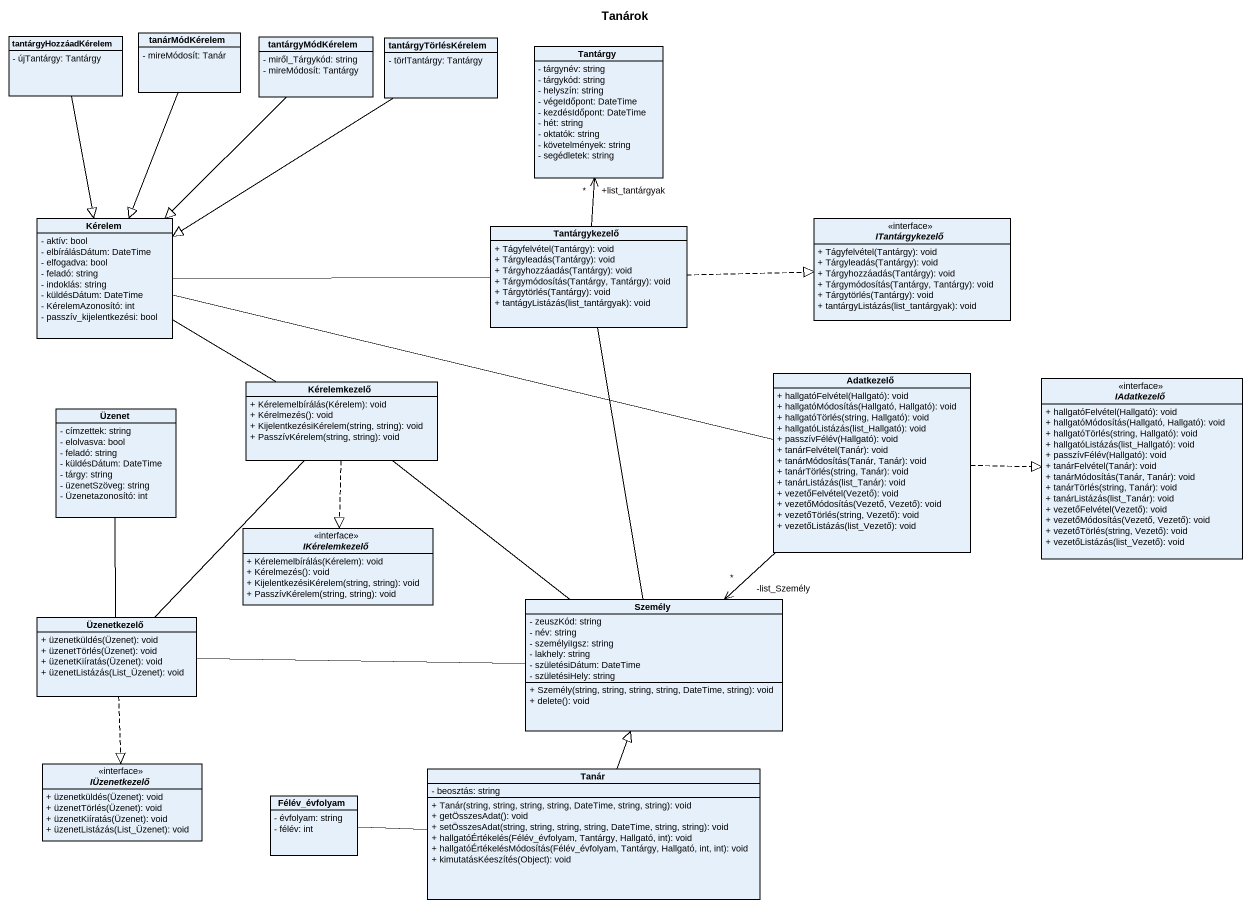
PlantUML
@startuml
title Tanárok
hide circle
hide empty members
skinparam classAttributeIconSize 0
class tantárgyHozzáadKérelem {
  - újTantárgy: Tantárgy
}
class tanárMódKérelem {
  - mireMódosít: Tanár
}
class tantárgyMódKérelem {
  - miről_Tárgykód: string
  - mireMódosít: Tantárgy
}
class tantárgyTörlésKérelem {
  - törlTantárgy: Tantárgy
}
class Tantárgy {
  - tárgynév: string
  - tárgykód: string
  - helyszín: string
  - végeIdőpont: DateTime
  - kezdésIdőpont: DateTime
  - hét: string
  - oktatók: string
  - követelmények: string
  - segédletek: string
}
class Kérelem {
  - aktív: bool
  - elbírálásDátum: DateTime
  - elfogadva: bool
  - feladó: string
  - indoklás: string
  - küldésDátum: DateTime
  - KérelemAzonosító: int
  - passzív_kijelentkezési: bool
}
class Tantárgykezelő {
  + Tágyfelvétel(Tantárgy): void
  + Tárgyleadás(Tantárgy): void
  + Tárgyhozzáadás(Tantárgy): void
  + Tárgymódosítás(Tantárgy, Tantárgy): void
  + Tárgytörlés(Tantárgy): void
  + tantágyListázás(list_tantárgyak): void
}
interface ITantárgykezelő <<interface>> {
  + Tágyfelvétel(Tantárgy): void
  + Tárgyleadás(Tantárgy): void
  + Tárgyhozzáadás(Tantárgy): void
  + Tárgymódosítás(Tantárgy, Tantárgy): void
  + Tárgytörlés(Tantárgy): void
  + tantárgyListázás(list_tantárgyak): void
}
class Kérelemkezelő {
  + Kérelemelbírálás(Kérelem): void
  + Kérelmezés(): void
  + KijelentkezésiKérelem(string, string): void
  + PasszívKérelem(string, string): void
}
class Adatkezelő {
  + hallgatóFelvétel(Hallgató): void
  + hallgatóMódosítás(Hallgató, Hallgató): void
  + hallgatóTörlés(string, Hallgató): void
  + hallgatóListázás(list_Hallgató): void
  + passzívFélév(Hallgató): void
  + tanárFelvétel(Tanár): void
  + tanárMódosítás(Tanár, Tanár): void
  + tanárTörlés(string, Tanár): void
  + tanárListázás(list_Tanár): void
  + vezetőFelvétel(Vezető): void
  + vezetőMódosítás(Vezető, Vezető): void
  + vezetőTörlés(string, Vezető): void
  + vezetőListázás(list_Vezető): void
}
interface IAdatkezelő <<interface>> {
  + hallgatóFelvétel(Hallgató): void
  + hallgatóMódosítás(Hallgató, Hallgató): void
  + hallgatóTörlés(string, Hallgató): void
  + hallgatóListázás(list_Hallgató): void
  + passzívFélév(Hallgató): void
  + tanárFelvétel(Tanár): void
  + tanárMódosítás(Tanár, Tanár): void
  + tanárTörlés(string, Tanár): void
  + tanárListázás(list_Tanár): void
  + vezetőFelvétel(Vezető): void
  + vezetőMódosítás(Vezető, Vezető): void
  + vezetőTörlés(string, Vezető): void
  + vezetőListázás(list_Vezető): void
}
class Üzenet {
  - címzettek: string
  - elolvasva: bool
  - feladó: string
  - küldésDátum: DateTime
  - tárgy: string
  - üzenetSzöveg: string
  - Üzenetazonosító: int
}
interface IKérelemkezelő <<interface>> {
  + Kérelemelbírálás(Kérelem): void
  + Kérelmezés(): void
  + KijelentkezésiKérelem(string, string): void
  + PasszívKérelem(string, string): void
}
class Üzenetkezelő {
  + üzenetküldés(Üzenet): void
  + üzenetTörlés(Üzenet): void
  + üzenetKiíratás(Üzenet): void
  + üzenetListázás(List_Üzenet): void
}
class Személy {
  - zeuszKód: string
  - név: string
  - személyiIgsz: string
  - lakhely: string
  - születésiDátum: DateTime
  - születésiHely: string
  + Személy(string, string, string, string, DateTime, string): void
  + delete(): void
}
interface IÜzenetkezelő <<interface>> {
  + üzenetküldés(Üzenet): void
  + üzenetTörlés(Üzenet): void
  + üzenetKiíratás(Üzenet): void
  + üzenetListázás(List_Üzenet): void
}
class Tanár {
  - beosztás: string
  + Tanár(string, string, string, string, DateTime, string, string): void
  + getÖsszesAdat(): void
  + setÖsszesAdat(string, string, string, string, DateTime, string, string): void
  + hallgatóÉrtékelés(Félév_évfolyam, Tantárgy, Hallgató, int): void
  + hallgatóÉrtékelésMódosítás(Félév_évfolyam, Tantárgy, Hallgató, int, int): void
  + kimutatásKéeszítés(Object): void
}
class Félév_évfolyam {
  - évfolyam: string
  - félév: int
}
tantárgyHozzáadKérelem --|> Kérelem
tanárMódKérelem --|> Kérelem
tantárgyMódKérelem --|> Kérelem
tantárgyTörlésKérelem --|> Kérelem
Kérelem -right- Tantárgykezelő
Kérelem -- Kérelemkezelő
Kérelem -right- Adatkezelő
Tantárgykezelő -up-> "+list_tantárgyak\n*" Tantárgy
Tantárgykezelő .right.|> ITantárgykezelő
Tantárgykezelő -- Személy
Kérelemkezelő ..|> IKérelemkezelő
Kérelemkezelő -- Személy
Adatkezelő .right.|> IAdatkezelő
Adatkezelő --> "-list_Személy\n*" Személy
Üzenetkezelő -up- Kérelemkezelő
Üzenetkezelő -up- Üzenet
Üzenetkezelő -right- Személy
Üzenetkezelő ..|> IÜzenetkezelő
Tanár -up-|> Személy
Félév_évfolyam -right- Tanár
@enduml
